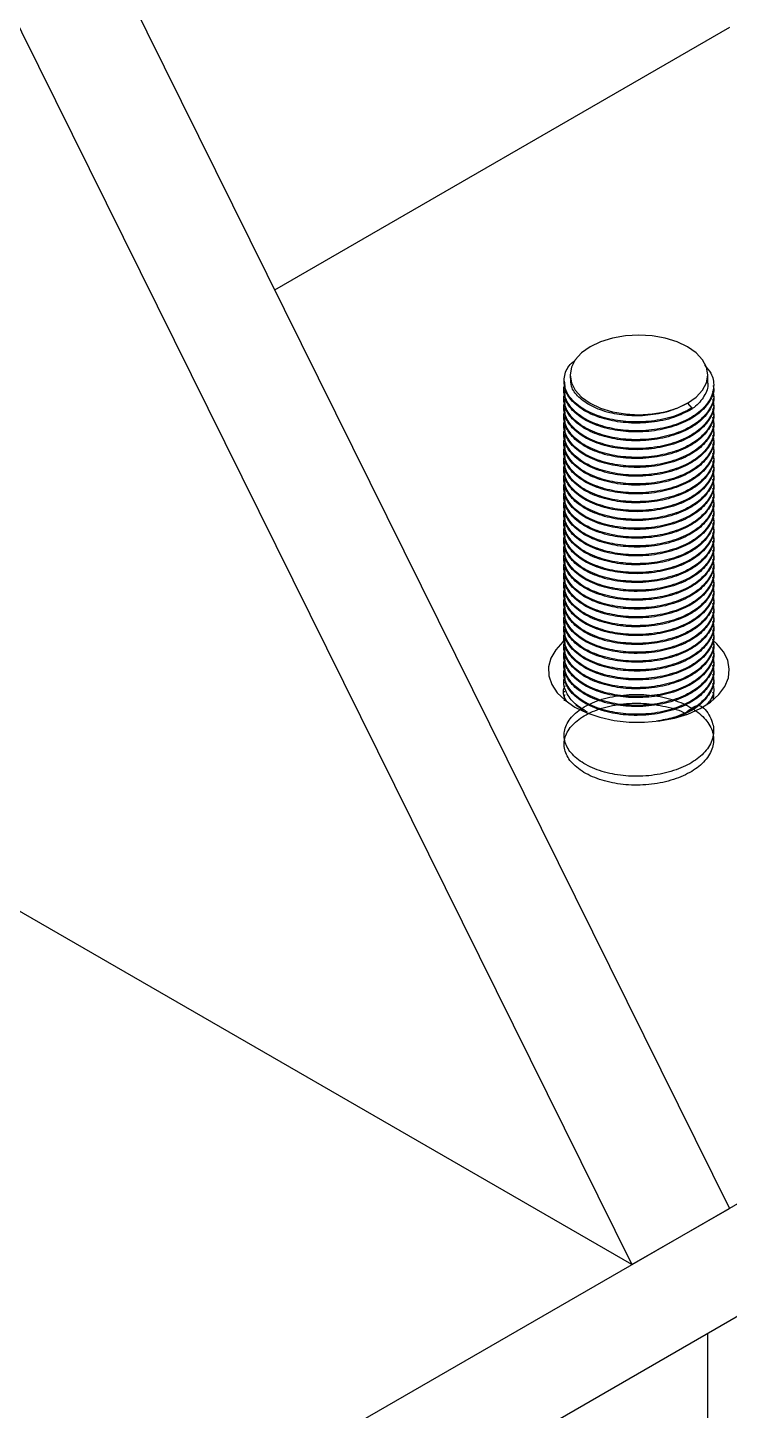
# Model space of a CAD drawing. Header units: millimetres. Extents: x -205 to 841, y 0 to 722.
# Drawn here: x 766.69 to 776.39, y 146 to 165.12 of the extents above; entities that cross this region are included whole.
import ezdxf

# ---------------------------------------------------------------- set-up
doc = ezdxf.new("R2010")
doc.units = ezdxf.units.MM

msp = doc.modelspace()

# ---------------------------------------------------------------- linework, layer by layer
at = {"color": 7, "linetype": 'Continuous', "lineweight": 25}
for p, q in [((762.2481, 177.3663), (776.3903, 148.7887)), ((760.9018, 176.5891), (775.0439, 148.0115)), ((776.3903, 165.1168), (770.1054, 161.4887)), ((774.1883, 160.3139), (774.1883, 160.268)), ((776.0923, 160.2068), (776.0923, 160.3139)), ((774.1071, 160.2299), (774.1071, 160.2146)), ((774.1071, 160.1074), (774.1071, 160.0921)), ((776.1734, 160.1532), (776.1734, 160.1686)), ((774.1071, 159.9849), (774.1071, 159.9696)), ((774.1071, 159.8624), (774.1071, 159.8471)), ((775.8134, 159.9252), (775.8708, 159.8538)), ((776.1734, 160.0308), (776.1734, 160.0461)), ((776.1734, 159.9083), (776.1734, 159.9236)), ((774.1071, 159.7399), (774.1071, 159.7246)), ((775.8708, 159.8538), (775.8708, 159.8385)), ((776.1734, 159.7858), (776.1734, 159.8011)), ((776.1734, 159.6633), (776.1734, 159.6786)), ((774.1071, 159.6175), (774.1071, 159.6021)), ((774.1071, 159.495), (774.1071, 159.4797)), ((776.1734, 159.5408), (776.1734, 159.5561)), ((774.1071, 159.3725), (774.1071, 159.3572)), ((776.1734, 159.4184), (776.1734, 159.4337)), ((776.1734, 159.2959), (776.1734, 159.3112)), ((774.1071, 159.25), (774.1071, 159.2347)), ((774.1071, 159.1275), (774.1071, 159.1122)), ((776.1734, 159.1734), (776.1734, 159.1887)), ((774.1071, 159.0051), (774.1071, 158.9897)), ((776.1734, 159.0509), (776.1734, 159.0662)), ((776.1734, 158.9284), (776.1734, 158.9437)), ((774.1071, 158.8826), (774.1071, 158.8673)), ((774.1071, 158.7601), (774.1071, 158.7448)), ((776.1734, 158.8059), (776.1734, 158.8213)), ((774.1071, 158.6376), (774.1071, 158.6223)), ((776.1734, 158.6835), (776.1734, 158.6988)), ((776.1734, 158.561), (776.1734, 158.5763)), ((774.1071, 158.5151), (774.1071, 158.4998)), ((774.1071, 158.3926), (774.1071, 158.3773)), ((776.1734, 158.4385), (776.1734, 158.4538)), ((776.1734, 158.316), (776.1734, 158.3313)), ((774.1071, 158.2702), (774.1071, 158.2549)), ((774.1071, 158.1477), (774.1071, 158.1324)), ((776.1734, 158.1935), (776.1734, 158.2089)), ((774.1071, 158.0252), (774.1071, 158.0099)), ((776.1734, 158.0711), (776.1734, 158.0864)), ((776.1734, 157.9486), (776.1734, 157.9639)), ((774.1071, 157.9027), (774.1071, 157.8874)), ((774.1071, 157.7802), (774.1071, 157.7649)), ((776.1734, 157.8261), (776.1734, 157.8414)), ((774.1071, 157.6578), (774.1071, 157.6425)), ((776.1734, 157.7036), (776.1734, 157.7189)), ((776.1734, 157.5811), (776.1734, 157.5964)), ((774.1071, 157.5353), (774.1071, 157.52)), ((774.1071, 157.4128), (774.1071, 157.3975)), ((776.1734, 157.4587), (776.1734, 157.474)), ((774.1071, 157.2903), (774.1071, 157.275)), ((776.1734, 157.3362), (776.1734, 157.3515)), ((776.1734, 157.2137), (776.1734, 157.229)), ((774.1071, 157.1678), (774.1071, 157.1525)), ((774.1071, 157.0454), (774.1071, 157.03)), ((776.1734, 157.0912), (776.1734, 157.1065)), ((741.0349, 128.3785), (790.5324, 156.9528)), ((774.1071, 156.9229), (774.1071, 156.9076)), ((774.1071, 156.8004), (774.1071, 156.7851)), ((776.1734, 156.9687), (776.1734, 156.984)), ((776.1734, 156.8463), (776.1734, 156.8616)), ((774.1071, 156.6779), (774.1071, 156.6626)), ((776.1734, 156.7238), (776.1734, 156.7391)), ((776.1734, 156.6013), (776.1734, 156.6166)), ((774.1071, 156.5554), (774.1071, 156.5401)), ((774.1071, 156.4329), (774.1071, 156.4176)), ((776.1734, 156.4788), (776.1734, 156.4941)), ((774.1071, 156.3105), (774.1071, 156.2952)), ((776.1734, 156.3563), (776.1734, 156.3716)), ((776.1734, 156.2338), (776.1734, 156.2492)), ((775.0439, 148.0115), (760.9018, 156.1755)), ((774.1071, 156.188), (774.1071, 156.1727)), ((774.1071, 156.0655), (774.1071, 156.0502)), ((776.1734, 156.1114), (776.1734, 156.1267)), ((774.1071, 155.943), (774.1071, 155.9277)), ((776.1734, 155.9889), (776.1734, 156.0042)), ((776.1734, 155.8664), (776.1734, 155.8817)), ((774.1071, 155.8205), (774.1071, 155.8052)), ((774.3767, 155.6715), (774.2674, 155.7482)), ((741.0349, 126.8238), (790.5324, 155.3981)), ((775.0439, 148.0115), (776.3903, 148.7887)), ((776.0923, 97.4402), (776.0923, 147.062))]:
    msp.add_line(p, q, dxfattribs=at)
at = {"color": 7, "linetype": 'Continuous', "lineweight": 25, "flags": 128}
for points in [[(775.8134, 160.7025), (775.6692, 160.7708), (775.5046, 160.8216), (775.326, 160.8529), (775.1403, 160.8634), (774.9545, 160.8529), (774.7759, 160.8216), (774.6113, 160.7708), (774.4671, 160.7025), (774.3487, 160.6192), (774.2607, 160.5242), (774.2065, 160.4211), (774.1883, 160.3139), (774.2065, 160.2066), (774.2607, 160.1035), (774.3487, 160.0085), (774.4671, 159.9252), (774.6113, 159.8569), (774.7759, 159.8061), (774.9545, 159.7748), (775.1403, 159.7643), (775.326, 159.7748), (775.5046, 159.8061), (775.6692, 159.8569), (775.8134, 159.9252)], [(775.8134, 159.9252), (775.9318, 160.0085), (776.0198, 160.1035), (776.074, 160.2066), (776.0923, 160.3139), (776.074, 160.4211), (776.0198, 160.5242), (775.9318, 160.6192), (775.8134, 160.7025)], [(774.1072, 156.6375), (774.09, 156.6225), (773.9905, 156.5144), (773.9242, 156.3981), (773.8928, 156.2771), (773.8973, 156.1547), (773.9375, 156.0345), (774.0124, 155.92), (774.1197, 155.8145), (774.2564, 155.7209)], [(774.2564, 155.7209), (774.4185, 155.642), (774.6013, 155.5801), (774.7997, 155.5368), (775.0078, 155.5136), (775.2198, 155.511), (775.4295, 155.5291), (775.6308, 155.5674), (775.8181, 155.6248), (775.9858, 155.6997), (776.1292, 155.7898), (776.2442, 155.8927), (776.3274, 156.0053), (776.3765, 156.1243), (776.39, 156.2465), (776.3675, 156.3682), (776.3097, 156.4859), (776.2183, 156.5964), (776.1604, 156.6481)]]:
    msp.add_lwpolyline(points, dxfattribs=at)
at = {"color": 7, "linetype": 'Continuous', "lineweight": 25}
for points, knots in [([(776.0477, 160.4494), (776.0794, 160.4134), (776.1595, 160.3224), (776.1873, 160.1532), (776.1337, 159.9646), (776.0076, 159.823), (775.8376, 159.7051), (775.6243, 159.6097), (775.3191, 159.5438), (774.9985, 159.5347), (774.6921, 159.5818), (774.4263, 159.679), (774.2251, 159.8188), (774.1199, 159.985), (774.0868, 160.1121), (774.1176, 160.175), (774.1208, 160.1816)], [0, 0, 0, 0, 0.0524928, 0.1329005, 0.2162889, 0.2987728, 0.3370387, 0.4177305, 0.5011835, 0.5834679, 0.6630477, 0.7458162, 0.8290643, 0.9091005, 0.9905326, 1, 1, 1, 1]), ([(775.8708, 159.8538), (775.7906, 159.8132), (775.6275, 159.7305), (775.3183, 159.6667), (774.9987, 159.6571), (774.6922, 159.7043), (774.4258, 159.8015), (774.227, 159.941), (774.1132, 160.1085), (774.0983, 160.2858), (774.1527, 160.4326), (774.2413, 160.504), (774.2687, 160.5261)], [0, 0, 0, 0, 0.104196, 0.2119575, 0.31821, 0.4209702, 0.5278477, 0.6353446, 0.738694, 0.8438461, 0.9517161, 1, 1, 1, 1]), ([(775.8134, 159.9252), (775.7395, 159.8876), (775.5892, 159.8111), (775.3043, 159.7519), (775.0098, 159.7426), (774.7275, 159.7856), (774.4814, 159.8747), (774.3007, 160.0028), (774.1988, 160.1405), (774.198, 160.231), (774.1977, 160.2684)], [0, 0, 0, 0, 0.1284307, 0.2612569, 0.392223, 0.5188835, 0.65062, 0.7831201, 0.9105072, 1, 1, 1, 1]), ([(776.1596, 160.0953), (776.1653, 160.0748), (776.1885, 159.991), (776.1288, 159.8417), (776.0081, 159.7005), (775.8374, 159.5826), (775.6244, 159.4872), (775.3191, 159.4213), (774.9985, 159.4123), (774.6921, 159.4593), (774.4263, 159.5565), (774.2251, 159.6963), (774.1199, 159.8625), (774.0868, 159.9896), (774.1176, 160.0525), (774.1208, 160.0591)], [0, 0, 0, 0, 0.0302456, 0.1235062, 0.2157554, 0.2585515, 0.3487963, 0.4421292, 0.5341552, 0.6231564, 0.7157237, 0.8088274, 0.898339, 0.9894118, 1, 1, 1, 1]), ([(775.8708, 159.8385), (775.7906, 159.7979), (775.6275, 159.7151), (775.3183, 159.6514), (774.9986, 159.6418), (774.6923, 159.689), (774.4252, 159.7862), (774.229, 159.9258), (774.1185, 160.0756), (774.1177, 160.1741), (774.1173, 160.2148)], [0, 0, 0, 0, 0.1284335, 0.2612618, 0.3922303, 0.5188939, 0.6506327, 0.783135, 0.910525, 1, 1, 1, 1]), ([(776.1705, 160.1531), (776.1715, 160.149), (776.1873, 160.0816), (776.1263, 159.9488), (776.0084, 159.8077), (775.8373, 159.6898), (775.6245, 159.5944), (775.3191, 159.5284), (774.9984, 159.5194), (774.6924, 159.5665), (774.4252, 159.6637), (774.2291, 159.8033), (774.1185, 159.9532), (774.1177, 160.0517), (774.1173, 160.0923)], [0, 0, 0, 0, 0.006389, 0.1059255, 0.2043823, 0.2500583, 0.346376, 0.4459895, 0.5442082, 0.6391985, 0.7379949, 0.8373639, 0.932899, 1, 1, 1, 1]), ([(776.0896, 160.2066), (776.0905, 160.2029), (776.1051, 160.1406), (776.0469, 160.0188), (775.958, 159.9019), (775.8829, 159.8509), (775.8728, 159.8441)], [0, 0, 0, 0, 0.02903, 0.4822657, 0.9305848, 1, 1, 1, 1]), ([(776.1596, 159.9729), (776.1653, 159.9523), (776.1885, 159.8686), (776.1288, 159.7192), (776.0081, 159.5781), (775.8374, 159.4601), (775.6244, 159.3647), (775.3191, 159.2988), (774.9985, 159.2898), (774.6921, 159.3368), (774.4263, 159.434), (774.2251, 159.5739), (774.1199, 159.7401), (774.0868, 159.8671), (774.1176, 159.9301), (774.1208, 159.9366)], [0, 0, 0, 0, 0.0302456, 0.1235062, 0.2157554, 0.2585515, 0.3487963, 0.4421292, 0.5341552, 0.6231564, 0.7157237, 0.8088274, 0.898339, 0.9894118, 1, 1, 1, 1]), ([(776.1705, 160.0306), (776.1715, 160.0265), (776.1873, 159.9591), (776.1263, 159.8263), (776.0084, 159.6852), (775.8373, 159.5673), (775.6245, 159.4719), (775.3191, 159.406), (774.9984, 159.397), (774.6924, 159.444), (774.4252, 159.5412), (774.2291, 159.6808), (774.1185, 159.8307), (774.1177, 159.9292), (774.1173, 159.9698)], [0, 0, 0, 0, 0.006389, 0.1059255, 0.2043823, 0.2500583, 0.346376, 0.4459895, 0.5442082, 0.6391985, 0.7379949, 0.8373639, 0.932899, 1, 1, 1, 1]), ([(776.1705, 159.9081), (776.1715, 159.904), (776.1873, 159.8366), (776.1263, 159.7038), (776.0084, 159.5628), (775.8373, 159.4448), (775.6245, 159.3494), (775.3191, 159.2835), (774.9984, 159.2745), (774.6924, 159.3215), (774.4252, 159.4187), (774.2291, 159.5584), (774.1185, 159.7082), (774.1177, 159.8067), (774.1173, 159.8473)], [0, 0, 0, 0, 0.006389, 0.1059255, 0.2043823, 0.2500583, 0.346376, 0.4459895, 0.5442082, 0.6391985, 0.7379949, 0.8373639, 0.932899, 1, 1, 1, 1]), ([(776.1596, 159.8504), (776.1653, 159.8299), (776.1885, 159.7461), (776.1288, 159.5967), (776.0081, 159.4556), (775.8374, 159.3377), (775.6244, 159.2423), (775.3191, 159.1763), (774.9985, 159.1673), (774.6921, 159.2144), (774.4263, 159.3115), (774.2251, 159.4514), (774.1199, 159.6176), (774.0868, 159.7447), (774.1176, 159.8076), (774.1208, 159.8141)], [0, 0, 0, 0, 0.0302456, 0.1235062, 0.2157554, 0.2585515, 0.3487963, 0.4421292, 0.5341552, 0.6231564, 0.7157237, 0.8088274, 0.898339, 0.9894118, 1, 1, 1, 1]), ([(776.1596, 159.7279), (776.1653, 159.7074), (776.1885, 159.6236), (776.1288, 159.4742), (776.0081, 159.3331), (775.8374, 159.2152), (775.6244, 159.1198), (775.3191, 159.0538), (774.9985, 159.0448), (774.6921, 159.0919), (774.4263, 159.189), (774.2251, 159.3289), (774.1199, 159.4951), (774.0868, 159.6222), (774.1176, 159.6851), (774.1208, 159.6917)], [0, 0, 0, 0, 0.03024558, 0.12350622, 0.21575538, 0.25855149, 0.34879629, 0.44212917, 0.53415518, 0.62315636, 0.71572366, 0.80882739, 0.89833898, 0.98941181, 1, 1, 1, 1]), ([(776.1705, 159.7856), (776.1715, 159.7816), (776.1873, 159.7141), (776.1263, 159.5813), (776.0084, 159.4403), (775.8373, 159.3224), (775.6245, 159.227), (775.3191, 159.161), (774.9984, 159.152), (774.6924, 159.199), (774.4252, 159.2963), (774.2291, 159.4359), (774.1185, 159.5857), (774.1177, 159.6842), (774.1173, 159.7248)], [0, 0, 0, 0, 0.006389, 0.1059255, 0.2043823, 0.2500583, 0.346376, 0.4459895, 0.5442082, 0.6391985, 0.7379949, 0.8373639, 0.932899, 1, 1, 1, 1]), ([(776.1596, 159.6054), (776.1653, 159.5849), (776.1885, 159.5011), (776.1288, 159.3517), (776.0081, 159.2106), (775.8374, 159.0927), (775.6244, 158.9973), (775.3191, 158.9313), (774.9985, 158.9223), (774.6921, 158.9694), (774.4263, 159.0666), (774.2251, 159.2064), (774.1199, 159.3726), (774.0868, 159.4997), (774.1176, 159.5626), (774.1208, 159.5692)], [0, 0, 0, 0, 0.0302456, 0.1235062, 0.2157554, 0.2585515, 0.3487963, 0.4421292, 0.5341552, 0.6231564, 0.7157237, 0.8088274, 0.898339, 0.9894118, 1, 1, 1, 1]), ([(776.1596, 159.4829), (776.1653, 159.4624), (776.1885, 159.3786), (776.1288, 159.2293), (776.0081, 159.0881), (775.8374, 158.9702), (775.6244, 158.8748), (775.3191, 158.8089), (774.9985, 158.7999), (774.6921, 158.8469), (774.4263, 158.9441), (774.2251, 159.0839), (774.1199, 159.2501), (774.0868, 159.3772), (774.1176, 159.4401), (774.1208, 159.4467)], [0, 0, 0, 0, 0.03024558, 0.12350622, 0.21575538, 0.25855149, 0.34879629, 0.44212917, 0.53415518, 0.62315636, 0.71572366, 0.80882739, 0.89833898, 0.98941181, 1, 1, 1, 1]), ([(776.1705, 159.6631), (776.1715, 159.6591), (776.1873, 159.5917), (776.1263, 159.4588), (776.0084, 159.3178), (775.8373, 159.1999), (775.6245, 159.1045), (775.3191, 159.0385), (774.9984, 159.0295), (774.6924, 159.0765), (774.4252, 159.1738), (774.2291, 159.3134), (774.1185, 159.4632), (774.1177, 159.5617), (774.1173, 159.6024)], [0, 0, 0, 0, 0.006389, 0.1059255, 0.2043823, 0.2500583, 0.346376, 0.4459895, 0.5442082, 0.6391985, 0.7379949, 0.8373639, 0.932899, 1, 1, 1, 1]), ([(776.1705, 159.5407), (776.1715, 159.5366), (776.1873, 159.4692), (776.1263, 159.3363), (776.0084, 159.1953), (775.8373, 159.0774), (775.6245, 158.982), (775.3191, 158.916), (774.9984, 158.907), (774.6924, 158.9541), (774.4252, 159.0513), (774.2291, 159.1909), (774.1185, 159.3408), (774.1177, 159.4392), (774.1173, 159.4799)], [0, 0, 0, 0, 0.006389, 0.1059255, 0.2043823, 0.2500583, 0.346376, 0.4459895, 0.5442082, 0.6391985, 0.7379949, 0.8373639, 0.932899, 1, 1, 1, 1]), ([(776.1596, 159.3605), (776.1653, 159.3399), (776.1885, 159.2562), (776.1288, 159.1068), (776.0081, 158.9656), (775.8374, 158.8477), (775.6244, 158.7523), (775.3191, 158.6864), (774.9985, 158.6774), (774.6921, 158.7244), (774.4263, 158.8216), (774.2251, 158.9615), (774.1199, 159.1276), (774.0868, 159.2547), (774.1176, 159.3177), (774.1208, 159.3242)], [0, 0, 0, 0, 0.0302456, 0.1235062, 0.2157554, 0.2585515, 0.3487963, 0.4421292, 0.5341552, 0.6231564, 0.7157237, 0.8088274, 0.898339, 0.9894118, 1, 1, 1, 1]), ([(776.1705, 159.4182), (776.1715, 159.4141), (776.1873, 159.3467), (776.1263, 159.2139), (776.0084, 159.0728), (775.8373, 158.9549), (775.6245, 158.8595), (775.3191, 158.7936), (774.9984, 158.7845), (774.6924, 158.8316), (774.4252, 158.9288), (774.2291, 159.0684), (774.1185, 159.2183), (774.1177, 159.3168), (774.1173, 159.3574)], [0, 0, 0, 0, 0.006389, 0.1059255, 0.2043823, 0.2500583, 0.346376, 0.4459895, 0.5442082, 0.6391985, 0.7379949, 0.8373639, 0.932899, 1, 1, 1, 1]), ([(776.1705, 159.2957), (776.1715, 159.2916), (776.1873, 159.2242), (776.1263, 159.0914), (776.0084, 158.9503), (775.8373, 158.8324), (775.6245, 158.737), (775.3191, 158.6711), (774.9984, 158.6621), (774.6924, 158.7091), (774.4252, 158.8063), (774.2291, 158.946), (774.1185, 159.0958), (774.1177, 159.1943), (774.1173, 159.2349)], [0, 0, 0, 0, 0.006389, 0.1059255, 0.2043823, 0.2500583, 0.346376, 0.4459895, 0.5442082, 0.6391985, 0.7379949, 0.8373639, 0.932899, 1, 1, 1, 1]), ([(776.1596, 159.238), (776.1653, 159.2175), (776.1885, 159.1337), (776.1288, 158.9843), (776.0081, 158.8432), (775.8374, 158.7253), (775.6244, 158.6299), (775.3191, 158.5639), (774.9985, 158.5549), (774.6921, 158.6019), (774.4263, 158.6991), (774.2251, 158.839), (774.1199, 159.0052), (774.0868, 159.1323), (774.1176, 159.1952), (774.1208, 159.2017)], [0, 0, 0, 0, 0.0302456, 0.1235062, 0.2157554, 0.2585515, 0.3487963, 0.4421292, 0.5341552, 0.6231564, 0.7157237, 0.8088274, 0.898339, 0.9894118, 1, 1, 1, 1]), ([(776.1596, 159.1155), (776.1653, 159.095), (776.1885, 159.0112), (776.1288, 158.8618), (776.0081, 158.7207), (775.8374, 158.6028), (775.6244, 158.5074), (775.3191, 158.4414), (774.9985, 158.4324), (774.6921, 158.4795), (774.4263, 158.5766), (774.2251, 158.7165), (774.1199, 158.8827), (774.0868, 159.0098), (774.1176, 159.0727), (774.1208, 159.0793)], [0, 0, 0, 0, 0.0302456, 0.1235062, 0.2157554, 0.2585515, 0.3487963, 0.4421292, 0.5341552, 0.6231564, 0.7157237, 0.8088274, 0.898339, 0.9894118, 1, 1, 1, 1]), ([(776.1705, 159.1732), (776.1715, 159.1691), (776.1873, 159.1017), (776.1263, 158.9689), (776.0084, 158.8279), (775.8373, 158.7099), (775.6245, 158.6146), (775.3191, 158.5486), (774.9984, 158.5396), (774.6924, 158.5866), (774.4252, 158.6839), (774.2291, 158.8235), (774.1185, 158.9733), (774.1177, 159.0718), (774.1173, 159.1124)], [0, 0, 0, 0, 0.006389, 0.1059255, 0.2043823, 0.2500583, 0.346376, 0.4459895, 0.5442082, 0.6391985, 0.7379949, 0.8373639, 0.932899, 1, 1, 1, 1]), ([(776.1596, 158.993), (776.1653, 158.9725), (776.1885, 158.8887), (776.1288, 158.7393), (776.0081, 158.5982), (775.8374, 158.4803), (775.6244, 158.3849), (775.3191, 158.3189), (774.9985, 158.3099), (774.6921, 158.357), (774.4263, 158.4542), (774.2251, 158.594), (774.1199, 158.7602), (774.0868, 158.8873), (774.1176, 158.9502), (774.1208, 158.9568)], [0, 0, 0, 0, 0.0302456, 0.1235062, 0.2157554, 0.2585515, 0.3487963, 0.4421292, 0.5341552, 0.6231564, 0.7157237, 0.8088274, 0.898339, 0.9894118, 1, 1, 1, 1]), ([(776.1705, 159.0507), (776.1715, 159.0467), (776.1873, 158.9793), (776.1263, 158.8464), (776.0084, 158.7054), (775.8373, 158.5875), (775.6245, 158.4921), (775.3191, 158.4261), (774.9984, 158.4171), (774.6924, 158.4641), (774.4252, 158.5614), (774.2291, 158.701), (774.1185, 158.8508), (774.1177, 158.9493), (774.1173, 158.99)], [0, 0, 0, 0, 0.006389, 0.1059255, 0.2043823, 0.2500583, 0.346376, 0.4459895, 0.5442082, 0.6391985, 0.7379949, 0.8373639, 0.932899, 1, 1, 1, 1]), ([(776.1705, 158.9283), (776.1715, 158.9242), (776.1873, 158.8568), (776.1263, 158.7239), (776.0084, 158.5829), (775.8373, 158.465), (775.6245, 158.3696), (775.3191, 158.3036), (774.9984, 158.2946), (774.6924, 158.3417), (774.4252, 158.4389), (774.2291, 158.5785), (774.1185, 158.7283), (774.1177, 158.8268), (774.1173, 158.8675)], [0, 0, 0, 0, 0.006389, 0.1059255, 0.2043823, 0.2500583, 0.346376, 0.4459895, 0.5442082, 0.6391985, 0.7379949, 0.8373639, 0.932899, 1, 1, 1, 1]), ([(776.1596, 158.8705), (776.1653, 158.85), (776.1885, 158.7662), (776.1288, 158.6168), (776.0081, 158.4757), (775.8374, 158.3578), (775.6244, 158.2624), (775.3191, 158.1965), (774.9985, 158.1874), (774.6921, 158.2345), (774.4263, 158.3317), (774.2251, 158.4715), (774.1199, 158.6377), (774.0868, 158.7648), (774.1176, 158.8277), (774.1208, 158.8343)], [0, 0, 0, 0, 0.0302456, 0.1235062, 0.2157554, 0.2585515, 0.3487963, 0.4421292, 0.5341552, 0.6231564, 0.7157237, 0.8088274, 0.898339, 0.9894118, 1, 1, 1, 1]), ([(776.1596, 158.7481), (776.1653, 158.7275), (776.1885, 158.6438), (776.1288, 158.4944), (776.0081, 158.3532), (775.8374, 158.2353), (775.6244, 158.1399), (775.3191, 158.074), (774.9985, 158.065), (774.6921, 158.112), (774.4263, 158.2092), (774.2251, 158.349), (774.1199, 158.5152), (774.0868, 158.6423), (774.1176, 158.7053), (774.1208, 158.7118)], [0, 0, 0, 0, 0.0302456, 0.1235062, 0.2157554, 0.2585515, 0.3487963, 0.4421292, 0.5341552, 0.6231564, 0.7157237, 0.8088274, 0.898339, 0.9894118, 1, 1, 1, 1]), ([(776.1705, 158.8058), (776.1715, 158.8017), (776.1873, 158.7343), (776.1263, 158.6015), (776.0084, 158.4604), (775.8373, 158.3425), (775.6245, 158.2471), (775.3191, 158.1811), (774.9984, 158.1721), (774.6924, 158.2192), (774.4252, 158.3164), (774.2291, 158.456), (774.1185, 158.6059), (774.1177, 158.7044), (774.1173, 158.745)], [0, 0, 0, 0, 0.006389, 0.1059255, 0.2043823, 0.2500583, 0.346376, 0.4459895, 0.5442082, 0.6391985, 0.7379949, 0.8373639, 0.932899, 1, 1, 1, 1]), ([(776.1596, 158.6256), (776.1653, 158.6051), (776.1885, 158.5213), (776.1288, 158.3719), (776.0081, 158.2308), (775.8374, 158.1129), (775.6244, 158.0175), (775.3191, 157.9515), (774.9985, 157.9425), (774.6921, 157.9895), (774.4263, 158.0867), (774.2251, 158.2266), (774.1199, 158.3928), (774.0868, 158.5199), (774.1176, 158.5828), (774.1208, 158.5893)], [0, 0, 0, 0, 0.0302456, 0.1235062, 0.2157554, 0.2585515, 0.3487963, 0.4421292, 0.5341552, 0.6231564, 0.7157237, 0.8088274, 0.898339, 0.9894118, 1, 1, 1, 1]), ([(776.1705, 158.6833), (776.1715, 158.6792), (776.1873, 158.6118), (776.1263, 158.479), (776.0084, 158.3379), (775.8373, 158.22), (775.6245, 158.1246), (775.3191, 158.0587), (774.9984, 158.0497), (774.6924, 158.0967), (774.4252, 158.1939), (774.2291, 158.3336), (774.1185, 158.4834), (774.1177, 158.5819), (774.1173, 158.6225)], [0, 0, 0, 0, 0.006389, 0.1059255, 0.2043823, 0.2500583, 0.346376, 0.4459895, 0.5442082, 0.6391985, 0.7379949, 0.8373639, 0.932899, 1, 1, 1, 1]), ([(776.1705, 158.5608), (776.1715, 158.5567), (776.1873, 158.4893), (776.1263, 158.3565), (776.0084, 158.2155), (775.8373, 158.0975), (775.6245, 158.0021), (775.3191, 157.9362), (774.9984, 157.9272), (774.6924, 157.9742), (774.4252, 158.0715), (774.2291, 158.2111), (774.1185, 158.3609), (774.1177, 158.4594), (774.1173, 158.5)], [0, 0, 0, 0, 0.006389, 0.1059255, 0.2043823, 0.2500583, 0.346376, 0.4459895, 0.5442082, 0.6391985, 0.7379949, 0.8373639, 0.932899, 1, 1, 1, 1]), ([(776.1596, 158.5031), (776.1653, 158.4826), (776.1885, 158.3988), (776.1288, 158.2494), (776.0081, 158.1083), (775.8374, 157.9904), (775.6244, 157.895), (775.3191, 157.829), (774.9985, 157.82), (774.6921, 157.8671), (774.4263, 157.9642), (774.2251, 158.1041), (774.1199, 158.2703), (774.0868, 158.3974), (774.1176, 158.4603), (774.1208, 158.4668)], [0, 0, 0, 0, 0.0302456, 0.1235062, 0.2157554, 0.2585515, 0.3487963, 0.4421292, 0.5341552, 0.6231564, 0.7157237, 0.8088274, 0.898339, 0.9894118, 1, 1, 1, 1]), ([(776.1596, 158.3806), (776.1653, 158.3601), (776.1885, 158.2763), (776.1288, 158.1269), (776.0081, 157.9858), (775.8374, 157.8679), (775.6244, 157.7725), (775.3191, 157.7065), (774.9985, 157.6975), (774.6921, 157.7446), (774.4263, 157.8418), (774.2251, 157.9816), (774.1199, 158.1478), (774.0868, 158.2749), (774.1176, 158.3378), (774.1208, 158.3444)], [0, 0, 0, 0, 0.0302456, 0.1235062, 0.2157554, 0.2585515, 0.3487963, 0.4421292, 0.5341552, 0.6231564, 0.7157237, 0.8088274, 0.898339, 0.9894118, 1, 1, 1, 1]), ([(776.1705, 158.4383), (776.1715, 158.4343), (776.1873, 158.3669), (776.1263, 158.234), (776.0084, 158.093), (775.8373, 157.9751), (775.6245, 157.8797), (775.3191, 157.8137), (774.9984, 157.8047), (774.6924, 157.8517), (774.4252, 157.949), (774.2291, 158.0886), (774.1185, 158.2384), (774.1177, 158.3369), (774.1173, 158.3776)], [0, 0, 0, 0, 0.006389, 0.1059255, 0.2043823, 0.2500583, 0.346376, 0.4459895, 0.5442082, 0.6391985, 0.7379949, 0.8373639, 0.932899, 1, 1, 1, 1]), ([(776.1596, 158.2581), (776.1653, 158.2376), (776.1885, 158.1538), (776.1288, 158.0044), (776.0081, 157.8633), (775.8374, 157.7454), (775.6244, 157.65), (775.3191, 157.5841), (774.9985, 157.575), (774.6921, 157.6221), (774.4263, 157.7193), (774.2251, 157.8591), (774.1199, 158.0253), (774.0868, 158.1524), (774.1176, 158.2153), (774.1208, 158.2219)], [0, 0, 0, 0, 0.0302456, 0.1235062, 0.2157554, 0.2585515, 0.3487963, 0.4421292, 0.5341552, 0.6231564, 0.7157237, 0.8088274, 0.898339, 0.9894118, 1, 1, 1, 1]), ([(776.1705, 158.3158), (776.1715, 158.3118), (776.1873, 158.2444), (776.1263, 158.1115), (776.0084, 157.9705), (775.8373, 157.8526), (775.6245, 157.7572), (775.3191, 157.6912), (774.9984, 157.6822), (774.6924, 157.7293), (774.4252, 157.8265), (774.2291, 157.9661), (774.1185, 158.1159), (774.1177, 158.2144), (774.1173, 158.2551)], [0, 0, 0, 0, 0.006389, 0.1059255, 0.2043823, 0.2500583, 0.346376, 0.4459895, 0.5442082, 0.6391985, 0.7379949, 0.8373639, 0.932899, 1, 1, 1, 1]), ([(776.1705, 158.1934), (776.1715, 158.1893), (776.1873, 158.1219), (776.1263, 157.9891), (776.0084, 157.848), (775.8373, 157.7301), (775.6245, 157.6347), (775.3191, 157.5687), (774.9984, 157.5597), (774.6924, 157.6068), (774.4252, 157.704), (774.2291, 157.8436), (774.1185, 157.9935), (774.1177, 158.092), (774.1173, 158.1326)], [0, 0, 0, 0, 0.006389, 0.1059255, 0.2043823, 0.2500583, 0.346376, 0.4459895, 0.5442082, 0.6391985, 0.7379949, 0.8373639, 0.932899, 1, 1, 1, 1]), ([(776.1596, 158.1356), (776.1653, 158.1151), (776.1885, 158.0314), (776.1288, 157.882), (776.0081, 157.7408), (775.8374, 157.6229), (775.6244, 157.5275), (775.3191, 157.4616), (774.9985, 157.4526), (774.6921, 157.4996), (774.4263, 157.5968), (774.2251, 157.7366), (774.1199, 157.9028), (774.0868, 158.0299), (774.1176, 158.0928), (774.1208, 158.0994)], [0, 0, 0, 0, 0.0302456, 0.1235062, 0.2157554, 0.2585515, 0.3487963, 0.4421292, 0.5341552, 0.6231564, 0.7157237, 0.8088274, 0.898339, 0.9894118, 1, 1, 1, 1]), ([(776.1596, 158.0132), (776.1653, 157.9926), (776.1885, 157.9089), (776.1288, 157.7595), (776.0081, 157.6184), (775.8374, 157.5005), (775.6244, 157.4051), (775.3191, 157.3391), (774.9985, 157.3301), (774.6921, 157.3771), (774.4263, 157.4743), (774.2251, 157.6142), (774.1199, 157.7804), (774.0868, 157.9075), (774.1176, 157.9704), (774.1208, 157.9769)], [0, 0, 0, 0, 0.0302456, 0.1235062, 0.2157554, 0.2585515, 0.3487963, 0.4421292, 0.5341552, 0.6231564, 0.7157237, 0.8088274, 0.898339, 0.9894118, 1, 1, 1, 1]), ([(776.1705, 158.0709), (776.1715, 158.0668), (776.1873, 157.9994), (776.1263, 157.8666), (776.0084, 157.7255), (775.8373, 157.6076), (775.6245, 157.5122), (775.3191, 157.4463), (774.9984, 157.4373), (774.6924, 157.4843), (774.4252, 157.5815), (774.2291, 157.7211), (774.1185, 157.871), (774.1177, 157.9695), (774.1173, 158.0101)], [0, 0, 0, 0, 0.006389, 0.1059255, 0.2043823, 0.2500583, 0.346376, 0.4459895, 0.5442082, 0.6391985, 0.7379949, 0.8373639, 0.932899, 1, 1, 1, 1]), ([(776.1705, 157.9484), (776.1715, 157.9443), (776.1873, 157.8769), (776.1263, 157.7441), (776.0084, 157.6031), (775.8373, 157.4851), (775.6245, 157.3897), (775.3191, 157.3238), (774.9984, 157.3148), (774.6924, 157.3618), (774.4252, 157.4591), (774.2291, 157.5987), (774.1185, 157.7485), (774.1177, 157.847), (774.1173, 157.8876)], [0, 0, 0, 0, 0.006389, 0.1059255, 0.2043823, 0.2500583, 0.346376, 0.4459895, 0.5442082, 0.6391985, 0.7379949, 0.8373639, 0.932899, 1, 1, 1, 1]), ([(776.1596, 157.8907), (776.1653, 157.8702), (776.1885, 157.7864), (776.1288, 157.637), (776.0081, 157.4959), (775.8374, 157.378), (775.6244, 157.2826), (775.3191, 157.2166), (774.9985, 157.2076), (774.6921, 157.2547), (774.4263, 157.3518), (774.2251, 157.4917), (774.1199, 157.6579), (774.0868, 157.785), (774.1176, 157.8479), (774.1208, 157.8544)], [0, 0, 0, 0, 0.0302456, 0.1235062, 0.2157554, 0.2585515, 0.3487963, 0.4421292, 0.5341552, 0.6231564, 0.7157237, 0.8088274, 0.898339, 0.9894118, 1, 1, 1, 1]), ([(776.1596, 157.7682), (776.1653, 157.7477), (776.1885, 157.6639), (776.1288, 157.5145), (776.0081, 157.3734), (775.8374, 157.2555), (775.6244, 157.1601), (775.3191, 157.0941), (774.9985, 157.0851), (774.6921, 157.1322), (774.4263, 157.2293), (774.2251, 157.3692), (774.1199, 157.5354), (774.0868, 157.6625), (774.1176, 157.7254), (774.1208, 157.732)], [0, 0, 0, 0, 0.0302456, 0.1235062, 0.2157554, 0.2585515, 0.3487963, 0.4421292, 0.5341552, 0.6231564, 0.7157237, 0.8088274, 0.898339, 0.9894118, 1, 1, 1, 1]), ([(776.1705, 157.8259), (776.1715, 157.8219), (776.1873, 157.7544), (776.1263, 157.6216), (776.0084, 157.4806), (775.8373, 157.3627), (775.6245, 157.2673), (775.3191, 157.2013), (774.9984, 157.1923), (774.6924, 157.2393), (774.4252, 157.3366), (774.2291, 157.4762), (774.1185, 157.626), (774.1177, 157.7245), (774.1173, 157.7652)], [0, 0, 0, 0, 0.006389, 0.1059255, 0.2043823, 0.2500583, 0.346376, 0.4459895, 0.5442082, 0.6391985, 0.7379949, 0.8373639, 0.932899, 1, 1, 1, 1]), ([(776.1596, 157.6457), (776.1653, 157.6252), (776.1885, 157.5414), (776.1288, 157.392), (776.0081, 157.2509), (775.8374, 157.133), (775.6244, 157.0376), (775.3191, 156.9716), (774.9985, 156.9626), (774.6921, 157.0097), (774.4263, 157.1069), (774.2251, 157.2467), (774.1199, 157.4129), (774.0868, 157.54), (774.1176, 157.6029), (774.1208, 157.6095)], [0, 0, 0, 0, 0.0302456, 0.1235062, 0.2157554, 0.2585515, 0.3487963, 0.4421292, 0.5341552, 0.6231564, 0.7157237, 0.8088274, 0.898339, 0.9894118, 1, 1, 1, 1]), ([(776.1705, 157.7034), (776.1715, 157.6994), (776.1873, 157.632), (776.1263, 157.4991), (776.0084, 157.3581), (775.8373, 157.2402), (775.6245, 157.1448), (775.3191, 157.0788), (774.9984, 157.0698), (774.6924, 157.1169), (774.4252, 157.2141), (774.2291, 157.3537), (774.1185, 157.5035), (774.1177, 157.602), (774.1173, 157.6427)], [0, 0, 0, 0, 0.006389, 0.1059255, 0.2043823, 0.2500583, 0.346376, 0.4459895, 0.5442082, 0.6391985, 0.7379949, 0.8373639, 0.932899, 1, 1, 1, 1]), ([(776.1705, 157.581), (776.1715, 157.5769), (776.1873, 157.5095), (776.1263, 157.3766), (776.0084, 157.2356), (775.8373, 157.1177), (775.6245, 157.0223), (775.3191, 156.9563), (774.9984, 156.9473), (774.6924, 156.9944), (774.4252, 157.0916), (774.2291, 157.2312), (774.1185, 157.3811), (774.1177, 157.4796), (774.1173, 157.5202)], [0, 0, 0, 0, 0.006389, 0.1059255, 0.2043823, 0.2500583, 0.346376, 0.4459895, 0.5442082, 0.6391985, 0.7379949, 0.8373639, 0.932899, 1, 1, 1, 1]), ([(776.1596, 157.5232), (776.1653, 157.5027), (776.1885, 157.4189), (776.1288, 157.2696), (776.0081, 157.1284), (775.8374, 157.0105), (775.6244, 156.9151), (775.3191, 156.8492), (774.9985, 156.8402), (774.6921, 156.8872), (774.4263, 156.9844), (774.2251, 157.1242), (774.1199, 157.2904), (774.0868, 157.4175), (774.1176, 157.4804), (774.1208, 157.487)], [0, 0, 0, 0, 0.0302456, 0.1235062, 0.2157554, 0.2585515, 0.3487963, 0.4421292, 0.5341552, 0.6231564, 0.7157237, 0.8088274, 0.898339, 0.9894118, 1, 1, 1, 1]), ([(776.1596, 157.4008), (776.1653, 157.3802), (776.1885, 157.2965), (776.1288, 157.1471), (776.0081, 157.006), (775.8374, 156.888), (775.6244, 156.7926), (775.3191, 156.7267), (774.9985, 156.7177), (774.6921, 156.7647), (774.4263, 156.8619), (774.2251, 157.0018), (774.1199, 157.168), (774.0868, 157.295), (774.1176, 157.358), (774.1208, 157.3645)], [0, 0, 0, 0, 0.0302456, 0.1235062, 0.2157554, 0.2585515, 0.3487963, 0.4421292, 0.5341552, 0.6231564, 0.7157237, 0.8088274, 0.898339, 0.9894118, 1, 1, 1, 1]), ([(776.1705, 157.4585), (776.1715, 157.4544), (776.1873, 157.387), (776.1263, 157.2542), (776.0084, 157.1131), (775.8373, 156.9952), (775.6245, 156.8998), (775.3191, 156.8339), (774.9984, 156.8249), (774.6924, 156.8719), (774.4252, 156.9691), (774.2291, 157.1087), (774.1185, 157.2586), (774.1177, 157.3571), (774.1173, 157.3977)], [0, 0, 0, 0, 0.006389, 0.1059255, 0.2043823, 0.2500583, 0.346376, 0.4459895, 0.5442082, 0.6391985, 0.7379949, 0.8373639, 0.932899, 1, 1, 1, 1]), ([(776.1596, 157.2783), (776.1653, 157.2578), (776.1885, 157.174), (776.1288, 157.0246), (776.0081, 156.8835), (775.8374, 156.7656), (775.6244, 156.6702), (775.3191, 156.6042), (774.9985, 156.5952), (774.6921, 156.6423), (774.4263, 156.7394), (774.2251, 156.8793), (774.1199, 157.0455), (774.0868, 157.1726), (774.1176, 157.2355), (774.1208, 157.242)], [0, 0, 0, 0, 0.0302456, 0.1235062, 0.2157554, 0.2585515, 0.3487963, 0.4421292, 0.5341552, 0.6231564, 0.7157237, 0.8088274, 0.898339, 0.9894118, 1, 1, 1, 1]), ([(776.1705, 157.336), (776.1715, 157.3319), (776.1873, 157.2645), (776.1263, 157.1317), (776.0084, 156.9906), (775.8373, 156.8727), (775.6245, 156.7773), (775.3191, 156.7114), (774.9984, 156.7024), (774.6924, 156.7494), (774.4252, 156.8466), (774.2291, 156.9863), (774.1185, 157.1361), (774.1177, 157.2346), (774.1173, 157.2752)], [0, 0, 0, 0, 0.006389, 0.1059255, 0.2043823, 0.2500583, 0.346376, 0.4459895, 0.5442082, 0.6391985, 0.7379949, 0.8373639, 0.932899, 1, 1, 1, 1]), ([(776.1705, 157.2135), (776.1715, 157.2095), (776.1873, 157.142), (776.1263, 157.0092), (776.0084, 156.8682), (775.8373, 156.7503), (775.6245, 156.6549), (775.3191, 156.5889), (774.9984, 156.5799), (774.6924, 156.6269), (774.4252, 156.7242), (774.2291, 156.8638), (774.1185, 157.0136), (774.1177, 157.1121), (774.1173, 157.1527)], [0, 0, 0, 0, 0.006389, 0.1059255, 0.2043823, 0.2500583, 0.346376, 0.4459895, 0.5442082, 0.6391985, 0.7379949, 0.8373639, 0.932899, 1, 1, 1, 1]), ([(776.1596, 157.1558), (776.1653, 157.1353), (776.1885, 157.0515), (776.1288, 156.9021), (776.0081, 156.761), (775.8374, 156.6431), (775.6244, 156.5477), (775.3191, 156.4817), (774.9985, 156.4727), (774.6921, 156.5198), (774.4263, 156.6169), (774.2251, 156.7568), (774.1199, 156.923), (774.0868, 157.0501), (774.1176, 157.113), (774.1208, 157.1196)], [0, 0, 0, 0, 0.0302456, 0.1235062, 0.2157554, 0.2585515, 0.3487963, 0.4421292, 0.5341552, 0.6231564, 0.7157237, 0.8088274, 0.898339, 0.9894118, 1, 1, 1, 1]), ([(776.1596, 157.0333), (776.1653, 157.0128), (776.1885, 156.929), (776.1288, 156.7796), (776.0081, 156.6385), (775.8374, 156.5206), (775.6244, 156.4252), (775.3191, 156.3592), (774.9985, 156.3502), (774.6921, 156.3973), (774.4263, 156.4945), (774.2251, 156.6343), (774.1199, 156.8005), (774.0868, 156.9276), (774.1176, 156.9905), (774.1208, 156.9971)], [0, 0, 0, 0, 0.0302456, 0.1235062, 0.2157554, 0.2585515, 0.3487963, 0.4421292, 0.5341552, 0.6231564, 0.7157237, 0.8088274, 0.898339, 0.9894118, 1, 1, 1, 1]), ([(776.1705, 157.091), (776.1715, 157.087), (776.1873, 157.0196), (776.1263, 156.8867), (776.0084, 156.7457), (775.8373, 156.6278), (775.6245, 156.5324), (775.3191, 156.4664), (774.9984, 156.4574), (774.6924, 156.5044), (774.4252, 156.6017), (774.2291, 156.7413), (774.1185, 156.8911), (774.1177, 156.9896), (774.1173, 157.0303)], [0, 0, 0, 0, 0.006389, 0.1059255, 0.2043823, 0.2500583, 0.346376, 0.4459895, 0.5442082, 0.6391985, 0.7379949, 0.8373639, 0.932899, 1, 1, 1, 1]), ([(776.1596, 156.9108), (776.1653, 156.8903), (776.1885, 156.8065), (776.1288, 156.6571), (776.0081, 156.516), (775.8374, 156.3981), (775.6244, 156.3027), (775.3191, 156.2368), (774.9985, 156.2278), (774.6921, 156.2748), (774.4263, 156.372), (774.2251, 156.5118), (774.1199, 156.678), (774.0868, 156.8051), (774.1176, 156.868), (774.1208, 156.8746)], [0, 0, 0, 0, 0.0302456, 0.1235062, 0.2157554, 0.2585515, 0.3487963, 0.4421292, 0.5341552, 0.6231564, 0.7157237, 0.8088274, 0.898339, 0.9894118, 1, 1, 1, 1]), ([(776.1705, 156.9686), (776.1715, 156.9645), (776.1873, 156.8971), (776.1263, 156.7642), (776.0084, 156.6232), (775.8373, 156.5053), (775.6245, 156.4099), (775.3191, 156.3439), (774.9984, 156.3349), (774.6924, 156.382), (774.4252, 156.4792), (774.2291, 156.6188), (774.1185, 156.7686), (774.1177, 156.8671), (774.1173, 156.9078)], [0, 0, 0, 0, 0.006389, 0.1059255, 0.2043823, 0.2500583, 0.346376, 0.4459895, 0.5442082, 0.6391985, 0.7379949, 0.8373639, 0.932899, 1, 1, 1, 1]), ([(776.1705, 156.8461), (776.1715, 156.842), (776.1873, 156.7746), (776.1263, 156.6418), (776.0084, 156.5007), (775.8373, 156.3828), (775.6245, 156.2874), (775.3191, 156.2214), (774.9984, 156.2124), (774.6924, 156.2595), (774.4252, 156.3567), (774.2291, 156.4963), (774.1185, 156.6462), (774.1177, 156.7447), (774.1173, 156.7853)], [0, 0, 0, 0, 0.006389, 0.1059255, 0.2043823, 0.2500583, 0.346376, 0.4459895, 0.5442082, 0.6391985, 0.7379949, 0.8373639, 0.932899, 1, 1, 1, 1]), ([(776.1596, 156.7884), (776.1653, 156.7678), (776.1885, 156.6841), (776.1288, 156.5347), (776.0081, 156.3935), (775.8374, 156.2756), (775.6244, 156.1802), (775.3191, 156.1143), (774.9985, 156.1053), (774.6921, 156.1523), (774.4263, 156.2495), (774.2251, 156.3894), (774.1199, 156.5555), (774.0868, 156.6826), (774.1176, 156.7456), (774.1208, 156.7521)], [0, 0, 0, 0, 0.0302456, 0.1235062, 0.2157554, 0.2585515, 0.3487963, 0.4421292, 0.5341552, 0.6231564, 0.7157237, 0.8088274, 0.898339, 0.9894118, 1, 1, 1, 1]), ([(776.1596, 156.6659), (776.1653, 156.6454), (776.1885, 156.5616), (776.1288, 156.4122), (776.0081, 156.2711), (775.8374, 156.1532), (775.6244, 156.0578), (775.3191, 155.9918), (774.9985, 155.9828), (774.6921, 156.0298), (774.4263, 156.127), (774.2251, 156.2669), (774.1199, 156.4331), (774.0868, 156.5602), (774.1176, 156.6231), (774.1208, 156.6296)], [0, 0, 0, 0, 0.0302456, 0.1235062, 0.2157554, 0.2585515, 0.3487963, 0.4421292, 0.5341552, 0.6231564, 0.7157237, 0.8088274, 0.898339, 0.9894118, 1, 1, 1, 1]), ([(776.1705, 156.7236), (776.1715, 156.7195), (776.1873, 156.6521), (776.1263, 156.5193), (776.0084, 156.3782), (775.8373, 156.2603), (775.6245, 156.1649), (775.3191, 156.099), (774.9984, 156.09), (774.6924, 156.137), (774.4252, 156.2342), (774.2291, 156.3739), (774.1185, 156.5237), (774.1177, 156.6222), (774.1173, 156.6628)], [0, 0, 0, 0, 0.006389, 0.1059255, 0.2043823, 0.2500583, 0.346376, 0.4459895, 0.5442082, 0.6391985, 0.7379949, 0.8373639, 0.932899, 1, 1, 1, 1]), ([(776.1596, 156.5434), (776.1653, 156.5229), (776.1885, 156.4391), (776.1288, 156.2897), (776.0081, 156.1486), (775.8374, 156.0307), (775.6244, 155.9353), (775.3191, 155.8693), (774.9985, 155.8603), (774.6921, 155.9074), (774.4263, 156.0045), (774.2251, 156.1444), (774.1199, 156.3106), (774.0868, 156.4377), (774.1176, 156.5006), (774.1208, 156.5071)], [0, 0, 0, 0, 0.0302456, 0.1235062, 0.2157554, 0.2585515, 0.3487963, 0.4421292, 0.5341552, 0.6231564, 0.7157237, 0.8088274, 0.898339, 0.9894118, 1, 1, 1, 1]), ([(776.1596, 156.4209), (776.1653, 156.4004), (776.1885, 156.3166), (776.1288, 156.1672), (776.0081, 156.0261), (775.8374, 155.9082), (775.6244, 155.8128), (775.3191, 155.7468), (774.9985, 155.7378), (774.6921, 155.7849), (774.4263, 155.8821), (774.2251, 156.0219), (774.1199, 156.1881), (774.0868, 156.3152), (774.1176, 156.3781), (774.1208, 156.3847)], [0, 0, 0, 0, 0.0302456, 0.1235062, 0.2157554, 0.2585515, 0.3487963, 0.4421292, 0.5341552, 0.6231564, 0.7157237, 0.8088274, 0.898339, 0.9894118, 1, 1, 1, 1]), ([(776.1705, 156.6011), (776.1715, 156.597), (776.1873, 156.5296), (776.1263, 156.3968), (776.0084, 156.2558), (775.8373, 156.1378), (775.6245, 156.0425), (775.3191, 155.9765), (774.9984, 155.9675), (774.6924, 156.0145), (774.4252, 156.1118), (774.2291, 156.2514), (774.1185, 156.4012), (774.1177, 156.4997), (774.1173, 156.5403)], [0, 0, 0, 0, 0.006389, 0.1059255, 0.2043823, 0.2500583, 0.346376, 0.4459895, 0.5442082, 0.6391985, 0.7379949, 0.8373639, 0.932899, 1, 1, 1, 1]), ([(776.1705, 156.4786), (776.1715, 156.4746), (776.1873, 156.4072), (776.1263, 156.2743), (776.0084, 156.1333), (775.8373, 156.0154), (775.6245, 155.92), (775.3191, 155.854), (774.9984, 155.845), (774.6924, 155.892), (774.4252, 155.9893), (774.2291, 156.1289), (774.1185, 156.2787), (774.1177, 156.3772), (774.1173, 156.4179)], [0, 0, 0, 0, 0.006389, 0.1059255, 0.2043823, 0.2500583, 0.346376, 0.4459895, 0.5442082, 0.6391985, 0.7379949, 0.8373639, 0.932899, 1, 1, 1, 1]), ([(776.1596, 156.2984), (776.1653, 156.2779), (776.1885, 156.1941), (776.1288, 156.0447), (776.0081, 155.9036), (775.8374, 155.7857), (775.6244, 155.6903), (775.3191, 155.6244), (774.9985, 155.6153), (774.6921, 155.6624), (774.4263, 155.7596), (774.2251, 155.8994), (774.1199, 156.0656), (774.0868, 156.1927), (774.1176, 156.2556), (774.1208, 156.2622)], [0, 0, 0, 0, 0.0302456, 0.1235062, 0.2157554, 0.2585515, 0.3487963, 0.4421292, 0.5341552, 0.6231564, 0.7157237, 0.8088274, 0.898339, 0.9894118, 1, 1, 1, 1]), ([(776.1705, 156.3561), (776.1715, 156.3521), (776.1873, 156.2847), (776.1263, 156.1518), (776.0084, 156.0108), (775.8373, 155.8929), (775.6245, 155.7975), (775.3191, 155.7315), (774.9984, 155.7225), (774.6924, 155.7696), (774.4252, 155.8668), (774.2291, 156.0064), (774.1185, 156.1562), (774.1177, 156.2547), (774.1173, 156.2954)], [0, 0, 0, 0, 0.006389, 0.1059255, 0.2043823, 0.2500583, 0.346376, 0.4459895, 0.5442082, 0.6391985, 0.7379949, 0.8373639, 0.932899, 1, 1, 1, 1]), ([(776.1705, 156.2337), (776.1715, 156.2296), (776.1873, 156.1622), (776.1263, 156.0294), (776.0084, 155.8883), (775.8373, 155.7704), (775.6245, 155.675), (775.3191, 155.609), (774.9984, 155.6), (774.6924, 155.6471), (774.4252, 155.7443), (774.2291, 155.8839), (774.1185, 156.0338), (774.1177, 156.1323), (774.1173, 156.1729)], [0, 0, 0, 0, 0.006389, 0.1059255, 0.2043823, 0.2500583, 0.346376, 0.4459895, 0.5442082, 0.6391985, 0.7379949, 0.8373639, 0.932899, 1, 1, 1, 1]), ([(774.4293, 155.65), (774.3597, 155.6924), (774.2204, 155.7774), (774.1209, 155.9437), (774.0868, 156.0702), (774.1176, 156.1332), (774.1208, 156.1397)], [0, 0, 0, 0, 0.3180082, 0.6373331, 0.9622275, 1, 1, 1, 1]), ([(776.1596, 156.1759), (776.1653, 156.1554), (776.1885, 156.0716), (776.1287, 155.9223), (776.0082, 155.7809), (775.8372, 155.6637), (775.6458, 155.573), (775.464, 155.5405), (775.383, 155.526)], [0, 0, 0, 0, 0.071795, 0.293171, 0.5121461, 0.6137327, 0.8279499, 1, 1, 1, 1]), ([(776.1705, 156.1112), (776.1715, 156.1071), (776.1873, 156.0397), (776.1266, 155.9066), (776.0076, 155.7665), (775.8566, 155.6588), (775.7499, 155.6167), (775.6849, 155.591)], [0, 0, 0, 0, 0.0198772, 0.3295494, 0.6358628, 0.7779674, 1, 1, 1, 1]), ([(776.1596, 156.0535), (776.1651, 156.033), (776.1875, 155.9495), (776.1579, 155.8443), (776.0925, 155.7745), (776.0796, 155.7607)], [0, 0, 0, 0, 0.2065472, 0.8434245, 1, 1, 1, 1]), ([(774.1397, 155.8078), (774.1363, 155.8126), (774.0952, 155.8719), (774.0872, 155.9479), (774.1176, 156.0107), (774.1208, 156.0172)], [0, 0, 0, 0, 0.07308183, 0.90345968, 1, 1, 1, 1]), ([(775.7784, 155.6328), (775.854, 155.7002), (775.9835, 155.8157), (776.1509, 155.5532), (776.1886, 155.3805), (776.1333, 155.1867), (776.0076, 155.0463), (775.8376, 154.9283), (775.6243, 154.833), (775.3191, 154.767), (774.9985, 154.758), (774.6922, 154.805), (774.4258, 154.9023), (774.2268, 155.0419), (774.114, 155.209), (774.0954, 155.3876), (774.1757, 155.5616), (774.3462, 155.7121), (774.5892, 155.8264), (774.8852, 155.8926), (775.2052, 155.9028), (775.5173, 155.8581), (775.7957, 155.7603), (776.0136, 155.6166), (776.1479, 155.4432), (776.1895, 155.2546), (776.1331, 155.0652), (776.0077, 154.9237), (775.8376, 154.8059), (775.6243, 154.7105), (775.3191, 154.6445), (774.9985, 154.6355), (774.6922, 154.6825), (774.4258, 154.7798), (774.2268, 154.9194), (774.114, 155.0865), (774.0954, 155.2651), (774.1757, 155.4391), (774.3461, 155.5896), (774.5893, 155.704), (774.8849, 155.7699), (775.2065, 155.7811), (775.5128, 155.733), (775.7193, 155.6746), (775.7957, 155.6231), (775.8015, 155.6192)], [0, 0, 0, 0, 0.0335928, 0.0574981, 0.0812319, 0.1058456, 0.1301924, 0.1414873, 0.165305, 0.1899378, 0.2142256, 0.2377152, 0.2621459, 0.2867182, 0.3103424, 0.3343787, 0.3590363, 0.3831485, 0.4067197, 0.4312593, 0.455736, 0.4792473, 0.5034714, 0.5281179, 0.5520233, 0.5757571, 0.6003708, 0.6247176, 0.6360125, 0.6598302, 0.684463, 0.7087508, 0.7322404, 0.7566711, 0.7812433, 0.8048676, 0.8289039, 0.8535614, 0.8776737, 0.9012449, 0.9257845, 0.9502612, 0.9737725, 0.9979966, 1, 1, 1, 1]), ([(774.1173, 155.8208), (774.1118, 155.8391), (774.1043, 155.8643), (774.1172, 155.8882), (774.1208, 155.8947)], [0, 0, 0, 0, 0.7268198, 1, 1, 1, 1]), ([(776.1596, 155.931), (776.1673, 155.9104), (776.1803, 155.8757), (776.1663, 155.8412), (776.1607, 155.8272)], [0, 0, 0, 0, 0.5931175, 1, 1, 1, 1])]:
    msp.add_open_spline(points, degree=3, knots=knots, dxfattribs=at)

doc.saveas('drawing.dxf')
